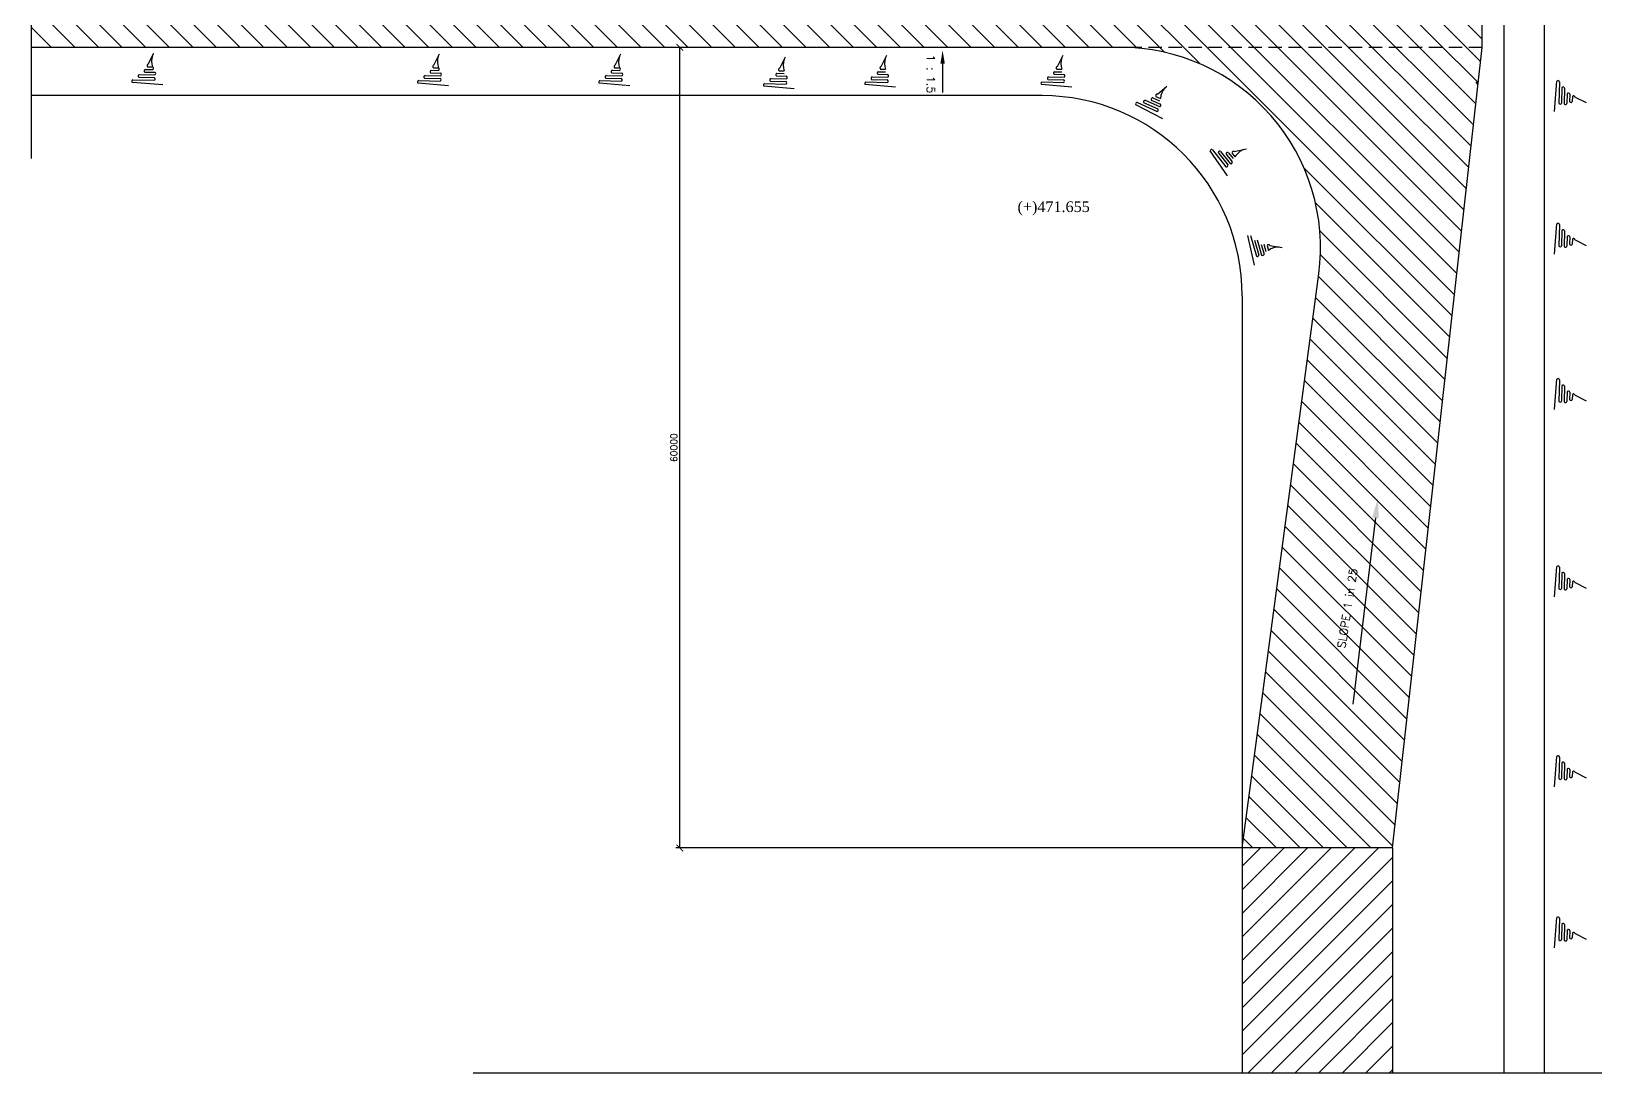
# Model space of a CAD drawing. Header units: inches. Extents: x -400915 to 515323, y 79868 to 577806.
# Drawn here: x -400915 to -283651, y 86268 to 164311 of the extents above; entities that cross this region are included whole.
import ezdxf
from ezdxf import colors
from ezdxf.entities.mleader import LeaderData, LeaderLine
from ezdxf.math import Vec2, Vec3

# ---------------------------------------------------------------- set-up
doc = ezdxf.new("R2010")
doc.units = ezdxf.units.IN
doc.header["$LTSCALE"] = 0.315
doc.header["$MEASUREMENT"] = 0
doc.linetypes.add('CENTER', pattern=[50.8, 31.75, -6.35, 6.35, -6.35])
doc.linetypes.add('HIDDEN', pattern=[9.525, 6.35, -3.175])
for name, color, linetype in [('CL', 5, 'CENTER'), ('rec', 7, 'Continuous'), ('stru', 2, 'Continuous')]:
    doc.layers.add(name, color=color, linetype=linetype)
doc.layers.add('crass barrier', color=1, linetype='Continuous', lineweight=20)
doc.layers.add('STRUC', color=2, linetype='Continuous', lineweight=20)
doc.styles.add('ROMANS', font='ROMANS')
doc.styles.add('S1', font='ROMANS.shx')
doc.styles.get("Standard").update_dxf_attribs({"font": 'romantic.ttf'})
doc.linetypes.add('ZIGZAG', pattern='A,0.00254,-5.08,[131,ltypeshp.shx,S=5.08,R=0,X=-5.08,Y=0],-10.16,[131,ltypeshp.shx,S=5.08,R=180,X=5.08,Y=0],-5.08', length=20.32254)
doc.dimstyles.new('75', dxfattribs={"dimscale": 0, "dimtxt": 2.5, "dimasz": 2.5, "dimexe": 1.5, "dimexo": 1.5, "dimgap": 1, "dimtad": 1, "dimdec": 0, "dimzin": 0, "dimdsep": 46, "dimtxsty": 'ROMANS', "dimblk": 'ARCHTICK', "dimcen": -0.75, "dimclrd": 1, "dimclre": 1, "dimclrt": 3, "dimadec": 0, "dimazin": 0, "dimtfac": 1, "dimtdec": 0, "dimtofl": 0, "dimtmove": 0, "dimatfit": 3, "dimfxl": 1, "dimtolj": 1, "dimtzin": 0, "dimarcsym": 0})

# ---------------------------------------------------------------- blocks, each defined once
blk = doc.blocks.new('_ArchTick')
at = {"layer": 'crass barrier', "color": 0, "const_width": 0.15}
blk.add_lwpolyline([(-0.5, -0.5), (0.5, 0.5)], dxfattribs=at)
blk = doc.blocks.new('*D242')
at = {"layer": 'Defpoints', "color": 0, "linetype": 'Continuous', "transparency": 16777216}
for p in [(-352299, 163108), (-319280, 163108), (-304514, 103108)]:
    blk.add_point(p, dxfattribs=at)
at = {"layer": 'STRUC', "color": 1, "linetype": 'Continuous', "lineweight": -2, "transparency": 16777216}
for p, q in [((-319580, 163108), (-352599, 163108)), ((-352299, 103108), (-352299, 163108)), ((-304814, 103108), (-352599, 103108))]:
    blk.add_line(p, q, dxfattribs=at)
at = {"layer": 'STRUC', "color": 1, "linetype": 'Continuous', "lineweight": -2, "transparency": 16777216, "xscale": 500, "yscale": 500, "zscale": 500}
for p, rotation in [((-352299, 163108), 90), ((-352299, 103108), 270)]:
    blk.add_blockref('_ArchTick', p, dxfattribs=dict(at, rotation=rotation))
at = {"layer": 'STRUC', "color": 3, "linetype": 'Continuous', "transparency": 16777216, "insert": (-352749, 133108), "char_height": 500, "attachment_point": 5, "rotation": 90, "style": 'ROMANS'}
blk.add_mtext('\\A1;60000', dxfattribs=at)

msp = doc.modelspace()

# ---------------------------------------------------------------- hatches: boundary and pattern name
at = {"layer": 'rec', "linetype": 'HIDDEN', "ltscale": 500}
h = msp.add_hatch(dxfattribs=at)
h.set_pattern_fill('ANSI31', color=251, scale=10000, style=0)
h.paths.add_polyline_path([(-203684.8, 277508.5), (-214951.2, 277508.5), (-214951.2, 257047.9), (-203684.8, 257047.9)])
h.paths.add_polyline_path([(-298880.8, 277508.5), (-310147.3, 277508.5), (-310147.3, 257047.9), (-298880.8, 257047.9)])
h.paths.add_polyline_path([(-298880.8, 103108.2), (-310147.3, 103108.2), (-310147.3, 86267.5), (-298880.8, 86267.5)])
h.paths.add_polyline_path([(-203684.8, 103108.2), (-214951.2, 103108.2), (-214951.2, 86267.5), (-203684.8, 86267.5)])
h = msp.add_hatch(dxfattribs=at)
h.set_pattern_fill('ANSI31', color=251, scale=10000, style=0)
h.set_pattern_definition([(135, (-513832, 0), (883.8835, 883.8835), [])])
h.paths.add_polyline_path([(-400914.6, 171108.2), (-306387.6, 171108.2), (-302207.8, 175288), (-292167.3, 175288), (-292167.3, 163108.2), (-319280, 163108.2), (-400914.6, 163108.2)])
h.paths.add_polyline_path([(-319280, 163108.2), (-292167.3, 163108.2), (-298880.8, 103108.2), (-310147.3, 103108.2), (-304411.6, 146125.7, 0.45359194)])
h.paths.add_polyline_path([(-302081.5, 125174.5), (-303196.1, 118017.9), (-302306.8, 117879.4), (-301192.2, 125036)], flags=24)

# ---------------------------------------------------------------- linework, layer by layer
at = {"layer": 'CL', "linetype": 'ByBlock'}
for p, q in [((-290526.6, 277508.5), (-290526.6, 86267.5)), ((-287526.6, 277508.5), (-287526.6, 86267.5)), ((-392151.2, 161846.1), (-391730.9, 162684.2)), ((-370729.6, 161779.1), (-370309.3, 162617.2)), ((-357147.6, 161779.1), (-356727.3, 162617.2)), ((-344812.3, 161554.2), (-344392, 162392.3)), ((-337215, 161678.7), (-336794.7, 162516.8)), ((-324001.2, 161678.7), (-323580.9, 162516.8)), ((-393294.3, 160681.9), (-391678.8, 160645.5)), ((-392863.7, 160868.4), (-391693.2, 160846.1)), ((-392819, 161064.4), (-391648.5, 161042.1)), ((-392404.7, 161256.8), (-391662.9, 161242.7)), ((-392360, 161452.9), (-391810.6, 161442.4)), ((-392195.9, 161650.1), (-391825, 161643)), ((-371442.1, 160801.3), (-370271.6, 160779)), ((-371397.5, 160997.4), (-370226.9, 160975.1)), ((-370983.1, 161189.8), (-370241.3, 161175.7)), ((-370938.4, 161385.9), (-370389, 161375.4)), ((-370774.3, 161583), (-370403.4, 161576)), ((-357860.2, 160801.3), (-356689.7, 160779)), ((-357815.5, 160997.4), (-356645, 160975.1)), ((-357401.2, 161189.8), (-356659.4, 161175.7)), ((-357356.5, 161385.9), (-356807, 161375.4)), ((-357192.3, 161583), (-356821.4, 161576)), ((-345480.1, 160772.5), (-344309.6, 160750.2)), ((-345065.8, 160964.9), (-344324, 160950.8)), ((-345021.1, 161161), (-344471.7, 161150.5)), ((-344857, 161358.2), (-344486.1, 161351.1)), ((-337927.6, 160701), (-336757.1, 160678.7)), ((-337882.9, 160897), (-336712.4, 160874.7)), ((-337468.6, 161089.4), (-336726.8, 161075.3)), ((-337423.9, 161285.5), (-336874.4, 161275)), ((-337259.7, 161482.7), (-336888.8, 161475.6)), ((-324713.8, 160701), (-323543.2, 160678.7)), ((-324669.1, 160897), (-323498.6, 160874.7)), ((-324254.7, 161089.4), (-323512.9, 161075.3)), ((-324210.1, 161285.5), (-323660.6, 161275)), ((-324045.9, 161482.7), (-323675, 161475.6)), ((-371872.8, 160614.9), (-370257.2, 160578.5)), ((-358290.8, 160614.9), (-356675.3, 160578.5)), ((-345955.4, 160390), (-344339.9, 160353.6)), ((-345524.8, 160576.4), (-344354.3, 160554.2)), ((-338358.2, 160514.5), (-336742.7, 160478.1)), ((-325144.4, 160514.5), (-323528.9, 160478.1)), ((-316499.8, 159599.2), (-315786.2, 160207.3)), ((-286367.4, 160527.2), (-286403.8, 158911.7)), ((-286180.9, 160096.6), (-286203.2, 158926.1)), ((-285984.9, 160051.9), (-286007.2, 158881.4)), ((-285792.5, 159637.6), (-285806.6, 158895.8)), ((-285596.4, 159592.9), (-285606.9, 159043.4)), ((-318006.2, 158972.3), (-316532.5, 158309.4)), ((-317537, 158976.2), (-316467.7, 158499.7)), ((-317419.5, 159139.4), (-316350.1, 158662.9)), ((-316962.9, 159155.2), (-316285.2, 158853.2)), ((-316845.4, 159318.4), (-316343.4, 159094.7)), ((-316617.4, 159436), (-316278.5, 159285)), ((-285399.2, 159428.7), (-285406.3, 159057.8)), ((-285203.2, 159384), (-284365.1, 158963.7)), ((-312366.5, 155433.4), (-311366.1, 154164.4)), ((-311948.6, 155220), (-311220.6, 154303.2)), ((-311769, 155310.4), (-311040.9, 154393.6)), ((-311356.8, 155113.4), (-310895.4, 154532.4)), ((-311177.2, 155203.8), (-310835.4, 154773.4)), ((-310920.6, 155202.7), (-310689.9, 154912.2)), ((-310741, 155293.1), (-309827.1, 155502.6)), ((-309527.6, 149014.5), (-309088.8, 147459.3)), ((-286367.4, 149834.5), (-286403.8, 148218.9)), ((-286180.9, 149403.8), (-286203.2, 148233.3)), ((-285984.9, 149359.2), (-286007.2, 148188.6)), ((-285792.5, 148944.8), (-285806.6, 148203)), ((-309223.2, 148657.4), (-308901.3, 147531.8)), ((-309022.6, 148672.2), (-308700.7, 147546.6)), ((-308717.2, 148332.5), (-308513.2, 147619.1)), ((-308516.6, 148347.2), (-308365.5, 147818.9)), ((-308280, 148248.1), (-308178, 147891.4)), ((-308079.4, 148262.9), (-307155, 148106.7)), ((-285596.4, 148900.1), (-285606.9, 148350.7)), ((-285399.2, 148736), (-285406.3, 148365.1)), ((-285203.2, 148691.3), (-284365.1, 148271)), ((-286367.4, 138191.9), (-286403.8, 136576.4)), ((-286180.9, 137761.3), (-286203.2, 136590.8)), ((-285984.9, 137716.6), (-286007.2, 136546.1)), ((-285792.5, 137302.3), (-285806.6, 136560.5)), ((-285596.4, 137257.6), (-285606.9, 136708.1)), ((-285399.2, 137093.4), (-285406.3, 136722.5)), ((-285203.2, 137048.7), (-284365.1, 136628.4)), ((-286367.4, 124153), (-286403.8, 122537.5)), ((-286180.9, 123722.4), (-286203.2, 122551.9)), ((-285984.9, 123677.7), (-286007.2, 122507.2)), ((-285792.5, 123263.4), (-285806.6, 122521.6)), ((-285596.4, 123218.7), (-285606.9, 122669.2)), ((-285399.2, 123054.5), (-285406.3, 122683.6)), ((-285203.2, 123009.8), (-284365.1, 122589.5)), ((-286367.4, 109922.3), (-286403.8, 108306.8)), ((-286180.9, 109491.7), (-286203.2, 108321.2)), ((-285984.9, 109447), (-286007.2, 108276.5)), ((-285792.5, 109032.7), (-285806.6, 108290.9)), ((-285596.4, 108988), (-285606.9, 108438.6)), ((-285399.2, 108823.9), (-285406.3, 108453)), ((-285203.2, 108779.2), (-284365.1, 108358.9)), ((-286367.4, 97842.8), (-286403.8, 96227.3)), ((-286180.9, 97412.2), (-286203.2, 96241.7)), ((-285984.9, 97367.5), (-286007.2, 96197)), ((-285792.5, 96953.2), (-285806.6, 96211.4)), ((-285596.4, 96908.5), (-285606.9, 96359)), ((-285399.2, 96744.3), (-285406.3, 96373.4)), ((-285203.2, 96699.6), (-284365.1, 96279.3))]:
    msp.add_line(p, q, dxfattribs=at)
for points in [[(-391065.4, 160303), (-393340.5, 160485.9, -0.92283099), (-393340.5, 160485.9, 3.01467035)], [(-369643.8, 160236), (-371919, 160418.9, -0.92283099), (-371919, 160418.9, 3.01467035)], [(-356061.8, 160236), (-358337, 160418.9, -0.92283099), (-358337, 160418.9, 3.01467035)], [(-343726.4, 160011.1), (-346001.6, 160194, -0.92283099), (-346001.6, 160194, 3.01467035)], [(-336129.2, 160135.6), (-338404.4, 160318.5, -0.92283099), (-338404.4, 160318.5, 3.01467035)], [(-322915.4, 160135.6), (-325190.6, 160318.5, -0.92283099), (-325190.6, 160318.5, 3.01467035)], [(-286746.3, 158298.2), (-286563.4, 160573.4, -0.92283099), (-286563.4, 160573.4, 3.01467035)], [(-316101, 157754.9), (-318125.1, 158809.8, -0.92283099), (-318125.1, 158809.8, 3.01467035)], [(-311239.6, 153473.3), (-312547.1, 155344.2, -0.92283099), (-312547.1, 155344.2, 3.01467035)], [(-309236.4, 146772.3), (-309728.6, 149001.2, -0.92283099), (-309728.6, 149001.2, 3.01467035)], [(-286746.3, 147605.5), (-286563.4, 149880.7, -0.92283099), (-286563.4, 149880.7, 3.01467035)], [(-286746.3, 135962.9), (-286563.4, 138238.1, -0.92283099), (-286563.4, 138238.1, 3.01467035)], [(-286746.3, 121924), (-286563.4, 124199.2, -0.92283099), (-286563.4, 124199.2, 3.01467035)], [(-286746.3, 107693.3), (-286563.4, 109968.5, -0.92283099), (-286563.4, 109968.5, 3.01467035)], [(-286746.3, 95613.8), (-286563.4, 97889, -0.92283099), (-286563.4, 97889, 3.01467035)]]:
    msp.add_lwpolyline(points, format="xyb", dxfattribs=at)
for centre, radius, start, end in [((-392129.7, 161738.1), 110.1, 101.223685, 233.095308), ((-390490.7, 162074.6), 1402.4, 162.838254, 197.922272), ((-369069.1, 162007.5), 1402.4, 162.838254, 197.922272), ((-355487.1, 162007.5), 1402.4, 162.838254, 197.922272), ((-343151.7, 161782.6), 1402.4, 162.838254, 197.922272), ((-335554.5, 161907.2), 1402.4, 162.838254, 197.922272), ((-322340.7, 161907.2), 1402.4, 162.838254, 197.922272), ((-393274.4, 160574), 110.1, 101.223685, 233.095308), ((-392797.6, 160956.4), 110.1, 101.223685, 233.095308), ((-392338.6, 161344.9), 110.1, 101.223685, 233.095308), ((-391862.6, 161539.5), 110.1, 298.167595, 70.039219), ((-391730.8, 160742.6), 110.1, 298.167595, 70.039219), ((-391700.5, 161139.2), 110.1, 298.167595, 70.039219), ((-371376, 160889.4), 110.1, 101.223685, 233.095308), ((-370917, 161277.9), 110.1, 101.223685, 233.095308), ((-370708.2, 161671.1), 110.1, 101.223685, 233.095308), ((-370441, 161472.5), 110.1, 298.167595, 70.039219), ((-370309.2, 160675.5), 110.1, 298.167595, 70.039219), ((-370278.9, 161072.2), 110.1, 298.167595, 70.039219), ((-357794, 160889.4), 110.1, 101.223685, 233.095308), ((-357335, 161277.9), 110.1, 101.223685, 233.095308), ((-357126.2, 161671.1), 110.1, 101.223685, 233.095308), ((-356859, 161472.5), 110.1, 298.167595, 70.039219), ((-356727.2, 160675.5), 110.1, 298.167595, 70.039219), ((-356696.9, 161072.2), 110.1, 298.167595, 70.039219), ((-345458.7, 160664.5), 110.1, 101.223685, 233.095308), ((-344999.7, 161053), 110.1, 101.223685, 233.095308), ((-344790.8, 161446.2), 110.1, 101.223685, 233.095308), ((-344361.6, 160847.3), 110.1, 298.167595, 70.039219), ((-337861.5, 160789), 110.1, 101.223685, 233.095308), ((-337402.4, 161177.5), 110.1, 101.223685, 233.095308), ((-337193.6, 161570.7), 110.1, 101.223685, 233.095308), ((-336794.7, 160575.2), 110.1, 298.167595, 70.039219), ((-336764.4, 160971.8), 110.1, 298.167595, 70.039219), ((-324647.6, 160789), 110.1, 101.223685, 233.095308), ((-324188.6, 161177.5), 110.1, 101.223685, 233.095308), ((-323979.8, 161570.7), 110.1, 101.223685, 233.095308), ((-323580.8, 160575.2), 110.1, 298.167595, 70.039219), ((-323550.5, 160971.8), 110.1, 298.167595, 70.039219), ((-371852.8, 160506.9), 110.1, 101.223685, 233.095308), ((-358270.9, 160506.9), 110.1, 101.223685, 233.095308), ((-345935.5, 160282), 110.1, 101.223685, 233.095308), ((-344391.9, 160450.7), 110.1, 298.167595, 70.039219), ((-338338.3, 160406.6), 110.1, 101.223685, 233.095308), ((-325124.4, 160406.6), 110.1, 101.223685, 233.095308), ((-316522.2, 159491.3), 110.1, 78.294695, 210.166319), ((-314881.5, 159162.6), 1402.4, 139.909264, 174.993282), ((-286475.3, 160507.3), 110.1, 11.223685, 143.095308), ((-286092.9, 160030.5), 110.1, 11.223685, 143.095308), ((-285704.4, 159571.4), 110.1, 11.223685, 143.095308), ((-318029.9, 158865.1), 110.1, 78.294695, 210.166319), ((-317441.8, 159031.6), 110.1, 78.294695, 210.166319), ((-316867.7, 159210.5), 110.1, 78.294695, 210.166319), ((-316542.6, 158419), 110.1, 275.238605, 47.110229), ((-316360.2, 158772.5), 110.1, 275.238605, 47.110229), ((-286306.7, 158963.7), 110.1, 208.167595, 340.039219), ((-285910.1, 158933.4), 110.1, 208.167595, 340.039219), ((-285509.8, 159095.4), 110.1, 208.167595, 340.039219), ((-285311.2, 159362.6), 110.1, 11.223685, 143.095308), ((-312437.1, 155349.3), 110.1, 50.769267, 182.640891), ((-311838.6, 155225.1), 110.1, 50.769267, 182.640891), ((-311246.8, 155118.5), 110.1, 50.769267, 182.640891), ((-310810.6, 155207.8), 110.1, 50.769267, 182.640891), ((-309507.6, 154158.1), 1402.4, 112.383836, 147.467854), ((-311324.3, 154266.3), 110.1, 247.713177, 19.584801), ((-310999.2, 154495.5), 110.1, 247.713177, 19.584801), ((-286475.3, 149814.5), 110.1, 11.223685, 143.095308), ((-286092.9, 149337.7), 110.1, 11.223685, 143.095308), ((-285704.4, 148878.7), 110.1, 11.223685, 143.095308), ((-308176.4, 148210.7), 110.1, 28.271483, 160.143107), ((-307374.2, 146742.3), 1402.4, 89.886053, 124.97007), ((-286306.7, 148270.9), 110.1, 208.167595, 340.039219), ((-285910.1, 148240.6), 110.1, 208.167595, 340.039219), ((-285509.8, 148402.7), 110.1, 208.167595, 340.039219), ((-285311.2, 148669.9), 110.1, 11.223685, 143.095308), ((-309011.3, 147537.4), 110.1, 225.215394, 357.087017), ((-308623.2, 147624.7), 110.1, 225.215394, 357.087017), ((-286475.3, 138172), 110.1, 11.223685, 143.095308), ((-286092.9, 137695.2), 110.1, 11.223685, 143.095308), ((-285704.4, 137236.2), 110.1, 11.223685, 143.095308), ((-286306.7, 136628.4), 110.1, 208.167595, 340.039219), ((-285910.1, 136598.1), 110.1, 208.167595, 340.039219), ((-285509.8, 136760.1), 110.1, 208.167595, 340.039219), ((-285311.2, 137027.3), 110.1, 11.223685, 143.095308), ((-286475.3, 124133.1), 110.1, 11.223685, 143.095308), ((-286092.9, 123656.3), 110.1, 11.223685, 143.095308), ((-285704.4, 123197.3), 110.1, 11.223685, 143.095308), ((-286306.7, 122589.5), 110.1, 208.167595, 340.039219), ((-285910.1, 122559.2), 110.1, 208.167595, 340.039219), ((-285509.8, 122721.2), 110.1, 208.167595, 340.039219), ((-285311.2, 122988.4), 110.1, 11.223685, 143.095308), ((-286475.3, 109902.4), 110.1, 11.223685, 143.095308), ((-286092.9, 109425.6), 110.1, 11.223685, 143.095308), ((-285704.4, 108966.6), 110.1, 11.223685, 143.095308), ((-286306.7, 108358.8), 110.1, 208.167595, 340.039219), ((-285910.1, 108328.5), 110.1, 208.167595, 340.039219), ((-285509.8, 108490.5), 110.1, 208.167595, 340.039219), ((-285311.2, 108757.7), 110.1, 11.223685, 143.095308), ((-286475.3, 97822.9), 110.1, 11.223685, 143.095308), ((-286092.9, 97346.1), 110.1, 11.223685, 143.095308), ((-286306.7, 96279.3), 110.1, 208.167595, 340.039219), ((-285910.1, 96249), 110.1, 208.167595, 340.039219), ((-285704.4, 96887), 110.1, 11.223685, 143.095308), ((-285509.8, 96411), 110.1, 208.167595, 340.039219), ((-285311.2, 96678.2), 110.1, 11.223685, 143.095308)]:
    msp.add_arc(centre, radius, start, end, dxfattribs=at)
at = {"layer": 'rec', "linetype": 'ZIGZAG', "ltscale": 0.5}
msp.add_line((-400914.6, 208595.7), (-400914.6, 154773.8), dxfattribs=at)
at = {"layer": 'rec', "ltscale": 0.5}
for p, q in [((-292167.3, 163108.2), (-292167.3, 175288)), ((-319280, 163108.2), (-400914.6, 163108.2)), ((-298880.8, 103108.2), (-292167.3, 163108.2)), ((-325147.3, 159488.2), (-400914.6, 159488.2)), ((-310147.3, 103108.2), (-304411.6, 146125.7)), ((-310147.3, 144488.2), (-310147.3, 86267.5)), ((-298880.8, 103108.2), (-310147.3, 103108.2)), ((-298880.8, 103108.2), (-298880.8, 86267.5)), ((-367788.5, 86267.5), (-150613.2, 86267.5))]:
    msp.add_line(p, q, dxfattribs=at)
at = {"layer": 'rec', "linetype": 'HIDDEN', "ltscale": 500}
msp.add_line((-292167.3, 163108.2), (-319280, 163108.2), dxfattribs=at)
at = {"layer": 'rec', "color": 8, "ltscale": 0.5}
msp.add_lwpolyline([(-292628.8, 160446.9), (-292573.8, 160521.7), (-292573.8, 160345.9)], dxfattribs=at)
at = {"layer": 'rec', "ltscale": 0.5}
for centre, start in [((-319280, 148108.2), 352.405357), ((-325147.3, 144488.2), 0)]:
    msp.add_arc(centre, 15000, start, 90, dxfattribs=at)

# ---------------------------------------------------------------- texts
at = {"layer": 'stru', "color": 1}
msp.add_text('(+)471.655', height=800, dxfattribs=at).set_placement((-326988.4, 150766.6))
at = {"layer": 'stru', "char_height": 600, "width": 155274.456, "style": 'S1'}
for s, insert, attachment_point, rotation in [('1 : 1.5', (-333789.1, 159672.5), 9, 270), ('SLOPE 1 in 25', (-303024.8, 118143.1), 1, 81.147138)]:
    msp.add_mtext(s, dxfattribs=dict(at, insert=insert, attachment_point=attachment_point, rotation=rotation))

# ---------------------------------------------------------------- dimensions: what is measured, and where the dimension line sits
at = {"layer": 'STRUC', "linetype": 'Continuous'}
dim = msp.add_linear_dim(base=(-352299.4, 163108.2), p1=(-304514, 103108.2), p2=(-319280, 163108.2), angle=90, dimstyle='75', override={"dimscale": 200, "dimtmove": 2}, dxfattribs=at)
dim.commit()
dim.dimension.update_dxf_attribs({"geometry": '*D242', "text_midpoint": (-352749.4, 133108.2)})

# ---------------------------------------------------------------- leaders
at = {"layer": 'rec', "ltscale": 0.5}
ml = msp.add_multileader_mtext('Standard', dxfattribs=at)
ml.set_content(' ', color=256)
ml.set_leader_properties()
ml.build(insert=Vec2(0, 0))
ml.multileader.update_dxf_attribs({"text_right_attachment_type": 6, "dogleg_length": 0.36, "arrow_head_size": 1000})
ctx = ml.context
ctx.base_point, ctx.char_height, ctx.arrow_head_size, ctx.landing_gap_size, ctx.plane_origin = Vec3(-332605.3, 159726.4), 0.18, 1000, 0.09, Vec3(-332604.6, 162889.3)
ctx.right_attachment = 6
notes = []
notes.append((ctx, [(0, (1, 1, 0), (-332604.6, 159726.3), (-1, 0), 0.36, [(0, [(-332604.6, 162889.3)], 0, [])])]))
ctx.mtext.insert, ctx.mtext.flow_direction = Vec3(-332605.3, 159726.5), 5
ml = msp.add_multileader_mtext('Standard', dxfattribs=at)
ml.set_content(' ', color=256)
ml.set_leader_properties()
ml.build(insert=Vec2(0, 0))
ml.multileader.update_dxf_attribs({"text_right_attachment_type": 6, "dogleg_length": 0.36, "arrow_head_size": 1500})
ctx = ml.context
ctx.base_point, ctx.char_height, ctx.arrow_head_size, ctx.landing_gap_size, ctx.plane_origin = Vec3(-301852.2, 113883.9), 0.18, 1500, 0.09, Vec3(-299975.1, 129331.9)
ctx.right_attachment = 6
notes.append((ctx, [(0, (1, 1, 0), (-301851.5, 113883.8), (-1, 0), 0.36, [(0, [(-299975.1, 129331.9)], 0, [])])]))
ctx.mtext.insert, ctx.mtext.flow_direction = Vec3(-301852.1, 113884), 5
for ctx, leaders in notes:
    for number, flags, end, landing, length, lines in leaders:
        leader = LeaderData()
        leader.index, (leader.has_last_leader_line, leader.has_dogleg_vector, leader.attachment_direction) = number, flags
        leader.last_leader_point, leader.dogleg_vector, leader.dogleg_length = Vec3(end), Vec3(landing), length
        for number, points, colour, breaks in lines:
            line = LeaderLine()
            line.index, line.vertices, line.color, line.breaks = number, Vec3.list(points), colors.encode_raw_color(colour), breaks
            leader.lines.append(line)
        ctx.leaders.append(leader)

doc.saveas('drawing.dxf')
